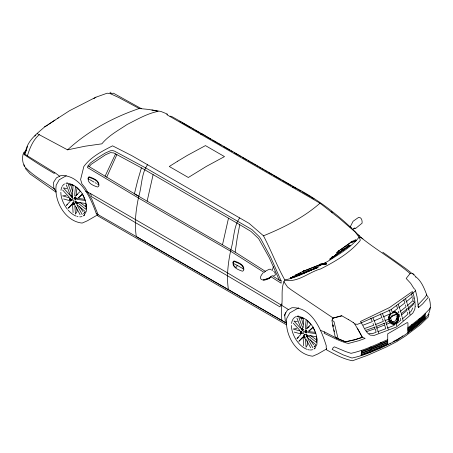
<?xml version="1.0" encoding="UTF-8"?>
<svg xmlns="http://www.w3.org/2000/svg" width="453" height="453" viewBox="0 0 453 453"><rect width="100%" height="100%" fill="white"/><g stroke="black" fill="none" stroke-linecap="round" stroke-linejoin="round"><path stroke-width="0.68" d="M290.594 278.278L317.921 267.48L317.695 267.213L290.537 277.91L290.588 278.284L317.757 267.349M387.575 339.699C375.611 344.727 363.765 350.554 351.018 353.323L345.73 351.602L334.433 346.845L333.3 347.479L332.168 349.433L343.142 354.863L351.975 358.034C367.91 354.659 382.666 347.236 397.162 340.056L397.694 339.75C408.3 332.587 419.484 325.503 427.677 315.515C430.814 310.52 431.018 304.037 429.189 298.504M86.064 206.392L86.064 204.631L86.166 206.613M316.658 339.524L316.568 336.67M330.056 259.314L350.022 245.232L349.739 245.073L329.982 258.952L330.044 259.326L350.022 245.232M281.766 305.367C282.859 297.077 280.605 287.513 284.846 280.028C299.994 276.545 313.68 268.861 327.321 261.658C338.527 254.422 350.684 247.808 359.059 237.179L360.565 237.151L362.904 238.895M233.335 263.414L233.68 265.22L234.331 266.177L235.871 267.468L236.664 267.123L237.112 265.305L233.335 263.414L233.601 261.896L234.263 261.54C237.717 262.955 243.584 264.609 243.414 269.201M355.548 240.736L355.362 241.109M361.171 355.752L361.466 350.345M369.778 352.559L369.812 352.026L361.2 355.214M370.65 352.196L370.684 351.664L379.965 347.723L379.931 348.261M418.725 324.444L418.759 323.906L411.93 329.269L411.902 329.801M419.353 323.94L419.382 323.402L424.908 318.431M424.88 318.969L425.174 313.561L429.246 309.371L430.327 307.53M370.084 347.162L370.027 348.181L361.409 351.369M370.956 346.8L370.899 347.825L380.186 343.884L380.243 342.864M380.792 347.887L380.82 347.355L388.306 344.042M411.262 330.299L411.29 329.761L407.966 332.332M419.031 319.042L418.974 320.067L412.151 325.43L412.213 324.405M419.659 318.538L419.597 319.563L425.118 314.586M381.103 342.491L381.041 343.516L387.513 340.724M390.084 343.657L390.112 343.125M397.162 340.056L397.19 339.524L393.062 341.624M397.694 339.75L397.728 339.212L400.56 337.355M411.573 324.903L411.511 325.922L407.751 328.827M397.445 339.909L397.474 339.376M37.197 133.612L67.588 149.852L85.153 146.2L101.851 143.833C108.624 135.526 118.307 130.402 127.095 124.524C137.117 119.462 147.015 113.584 158.131 111.342L148.827 109.439L139.196 108.51L118.85 97.576L110.283 93.646L107.185 93.199L95.911 97.197L69.541 110.702L45.011 126.585C36.716 133.958 27.378 140.424 25.391 152.276M389.37 316.834L389.467 316.421L389.376 316.806A5.091 3.918 -88.3 0 1 390.984 313.589L391.182 313.572A5.498 4.23 -88.3 0 0 389.365 318.148L389.682 320.214A5.498 4.23 -88.3 0 0 392.706 323.436A5.753 4.422 -88.3 0 0 395.786 323.165A5.753 4.422 -88.3 0 0 398.028 320.362A5.498 4.23 -88.3 0 0 398.283 315.248L397.949 314.393M396.081 314.586L396.115 314.223L392.819 315.594M396.205 315.282L396.115 314.223M265.452 271.398L235.169 252.162L237.219 237.978L239.756 224.699L141.415 167.848L113.709 152.933L110.521 152.616L105.668 154.683L91.093 164.394L89.247 166.676L88.046 165.9L90.413 162.972L97.973 157.582L105.339 153.023L110.413 150.77L112.78 150.623L114.422 151.092L145.447 167.791L251.953 229.586L259.552 236.97L261.245 239.637L270.662 257.287L281.07 280.684L281.149 283.21L270.435 276.432M396.743 313.793L397.581 314.382L396.743 313.725M77.14 187.735L76.28 192.791L76.308 194.926L76.738 195.385M273.708 271.273L274.931 272.519L275.345 274.829M147.542 164.733C141.16 173.748 142.004 186.064 138.765 196.313C135.968 209.422 134.201 223.238 136.313 236.574L286.743 323.283L285.214 320.209L284.648 314.727L287.327 310.22L291.891 307.74C312.1 306.8 321.347 329.897 326.358 346.109L326.109 346.924L326.664 349.897C334.852 354.41 343.187 358.991 352.474 360.764L366.692 355.645L373.482 352.711L386.517 346.896L396.8 341.585L405.871 335.724L420.469 324.597L428.204 317.043L428.974 314.206M147.14 201.149L153.108 174.665M222.525 244.677L228.499 218.187M284.761 315.747L285.475 312.581M320.447 330.356L324.444 331.902L324.082 333.244C332.015 336.953 339.812 341.505 348.402 343.453L358.991 340.656L365.124 338.402L362.304 337.247L357.326 328.08M70.815 195.713L71.387 195.101L71.914 195.39L72.361 197.151M70.555 198.561L70.572 199.416L71.274 200.073M71.687 195.169L71.704 196.024L72.406 196.676M71.229 200.543L70.781 198.782L69.836 198.612M72.667 203.323L72.882 202.746L73.862 202.921L74.326 204.745L73.267 204.592L72.723 203.255M75.374 197.287L75.702 198.584L76.398 198.708M74.213 204.762L74.196 203.595L73.239 202.706L72.82 202.831M76.047 199.275L76.03 198.108L75.073 197.219L74.654 197.344L74.671 198.505L75.725 199.382M77.191 203.975L77.169 202.814L76.738 202.214L75.798 202.044M300.492 331.658L300.509 332.864L301.5 333.787M301.624 328.266L301.641 329.473L302.632 330.396M301.149 331.692L301.16 332.547L301.862 333.204M302.281 328.3L302.61 329.591L303.306 329.722M301.749 333.057L301.636 333.419L300.945 333.295L300.611 332.004L301.307 332.128L302.276 333.34M301.823 333.674L301.806 332.513L300.849 331.624M302.955 330.282L302.938 329.121L301.981 328.232M303.476 335.877L303.431 337.128L304.382 338.017L304.92 337.876L304.456 336.052L303.414 335.962M304.133 335.911L304.144 336.766L305.158 337.326M305.968 330.418L306.296 331.715L306.987 331.839M304.807 337.893L304.784 336.732L303.833 335.843M306.636 332.406L306.619 331.239L305.667 330.35L305.243 330.475L305.265 331.636L306.319 332.513M307.78 337.106L307.763 335.945L307.332 335.345L306.387 335.175M272.089 270.769L273.386 266.749M59.626 176.228L55.759 173.289L27.395 155.838C29.813 148.029 32.973 140.039 39.309 134.62M319.835 264.444L320.112 264.931L325.707 264.025L326.024 263.42M141.415 167.848L137.701 180.521L134.428 193.742L138.765 196.313M27.395 155.838L24.722 154.065L27.576 146.466M24.722 154.065L25.226 152.723M88.046 165.9L87.406 167.514L138.431 198.001L230.571 251.194L264.484 272.661M391.182 313.572L390.52 313.533A5.906 4.541 -88.3 0 0 388.691 319.614A5.906 4.541 -88.3 0 0 392.236 324.11A6.166 4.745 -88.3 0 0 395.554 323.748L395.786 323.165L395.163 322.559A5.34 4.111 -88.3 0 1 392.309 322.734A5.091 3.918 -88.3 0 1 389.342 318.77L389.348 318.635M106.727 177.146L116.919 154.547M105.096 176.166L115.566 153.867M90.611 193.624L227.599 272.921L280.945 304.875L279.914 306.862L227.553 275.809L135.413 222.61L91.421 196.591L90.611 193.624L85.679 191.285M412.864 307.927L411.041 311.37L409.087 313.108M83.952 215.515L86.24 211.483C87.939 199.382 79.632 184.603 66.84 183.103M314.546 348.646L316.828 344.614C318.533 332.513 310.226 317.734 297.434 316.234M395.163 322.559A5.34 4.111 -88.3 0 0 397.19 319.914A5.091 3.918 -88.3 0 0 396.998 314.348A5.091 3.918 -88.3 0 0 392.989 312.428L393.278 311.941A5.906 4.541 -88.3 0 1 397.904 314.291L398.34 315.418L397.989 314.501M84.36 212.853L84.853 212.191M315.447 345.322L314.49 346.511L315.028 345.916M325.786 263.923L319.903 264.909M45.011 126.585L44.796 126.88L47.599 125.102M351.228 242.31L351.2 241.794L351.171 242.247M355.582 240.985L355.747 240.475L355.288 239.965L355.832 240.43L355.582 240.985L351.211 242.4M332.157 319.269L333.097 317.978L341.658 315.713L348.402 319.563M332.321 319.433L333.261 318.142L341.828 315.877M263.097 272.831C255.084 281.964 267.831 281.59 271.37 276.285M95.911 97.197L93.93 98.533M382.768 252.213L406.369 268.991L411.794 273.295L410.09 273.521L406.171 278.47L410.695 283.335L413.974 288.561M239.682 217.927C233.301 226.942 234.144 239.263 230.9 249.512C228.108 262.615 226.341 276.432 228.454 289.767M84.439 212.785L83.46 213.771M72.537 204.19L68.273 208.165L72.101 203.924L72.531 204.377L73.097 212.627M303.131 337.321L298.867 341.296L302.689 337.055L303.119 337.508L303.691 345.758M77.44 194.631L77.791 194.258M308.034 327.762L309.337 326.607M34.836 136.115L35.781 135.113M418.057 304.858L425.01 297.417L426.737 294.795C424.172 288.318 421.63 281.358 415.967 276.891M338.799 250.985L339.456 250.724A2.237 1.636 60 0 1 338.889 251.121L338.584 251.109L351.33 242.038L338.584 251.109L338.889 251.121M425.174 313.561L421.188 317.304L407.813 327.808M425.09 315.141L419.569 320.112L419.506 321.217L425.027 316.245M424.999 316.794L419.472 321.766L419.416 322.853L424.937 317.881M408.187 309.359L413.255 304.693L413.221 303.312M67.588 149.852C87.961 131.019 113.023 117.44 139.196 108.51M407.309 305.684L413.034 300.503L412.66 298.618M314.563 346.443L314.054 346.902M54.847 172.746L54.117 173.397L40.158 165.062L24.439 154.807L23.901 154.23L24.558 152.661L26.019 151.444M82.876 193.969L78.612 197.984L78.856 198.584L84.62 199.224M313.47 327.1L309.206 331.115L309.45 331.715L315.214 332.355M85.226 211.557L77.406 205.028L77.101 205.26L82.197 214.546M315.82 344.688L307.995 338.159L307.695 338.391L312.791 347.678M414.597 288.776L415.554 290.747L413.051 292.955L390.78 309.773L361.239 322.87L357.36 324.342L354.778 323.963L362.474 337.411L354.784 339.852L345.633 341.885L336.33 338.085L336.001 337.066M417.819 305.894L418.481 307.598L422.7 303.872L428.351 297.293L426.341 294.761M354.184 228.725L355.084 227.984M402.672 318.669L407.881 314.178L407.428 312.259M406.182 301.913L412.258 296.692L411.488 293.64M353.442 229.025L354.512 228.284L355.537 228.522L362.089 223.187C362.298 220.815 361.771 217.321 358.657 217.355L353.102 221.251L350.107 227.123L351.205 227.729L351.641 228.51M26.387 150.311L23.698 152.582C21.818 156.851 22.373 161.964 24.286 166.143C32.622 175.702 44.473 181.636 54.581 189.15L56.144 191.415M263.493 235.815C271.058 250.328 276.868 265.758 284.846 280.028C297.593 283.119 308.974 271.987 320.639 268.929C334.999 261.647 349.79 253.04 360.186 240.577L360.084 239.19L359.059 237.179L355.22 232.072L339.037 218.091L319.988 203.199C303.544 217.712 283.646 227.548 263.493 235.815L249.071 223.352L131.806 155.645L112.571 145.838C102.055 151.194 91.025 156.812 83.828 166.511L80.606 179.496L81.902 183.816L85.198 187.887L91.931 199.456L98.075 214.609M401.641 314.903L406.953 310.464L406.5 308.657M396.262 323.957L400.882 320.18L400.361 318.193M400.124 311.556L406.024 306.777L405.492 304.926M407.677 308.465L401.245 313.663L402.054 316.726M396.154 319.354L399.835 316.392L399.348 314.495M319.824 264.41C320.577 263.827 319.535 264.699 320.26 264.841M396.154 314.659L398.85 312.564L398.47 311.273M336.732 252.638L337.995 251.658M336.822 252.61L338.074 251.636M407.723 329.382L411.483 326.471L411.415 327.587L408.193 330.067M407.655 331.007L411.386 328.125L411.324 329.212L408.425 331.449M398.912 307.576L404.897 302.955L403.787 299.88M353.646 228.856L354.716 228.035M394.705 323.844L394.727 323.974A2.724 1.065 -42.1 0 0 395.01 323.821L395.628 323.34L394.71 323.838M396.624 317.915A2.061 1.585 -88.3 0 1 396.72 318.776A1.682 1.291 -88.3 0 1 396.375 319.416L394.733 321.358L392.536 321.636A1.682 1.291 -88.3 0 1 391.947 321.528A2.061 1.585 -88.3 0 1 391.528 320.854L390.713 318.719L389.823 317.859L392.519 315.82M392.122 312.666L397.626 308.544L396.488 305.396M389.823 317.859L393.164 315.741L396.29 314.427M85.974 203.539L78.114 202.372L78.075 202.882L79.824 204.513L85.894 209.32L86.251 207.083L79.949 202.389M302.423 318.584L302.881 318.261M330.067 259.076L350.061 245.294M48.737 124.326L54.977 120.068M67.367 204.688L66.331 205.385L70.226 201.325L69.983 200.724L63.647 198.969M298.431 337.508L296.925 338.516L300.815 334.456L300.577 333.855L294.24 332.1M401.698 336.613L402.83 335.871M57.248 118.516L58.431 117.786M66.28 175.696L59.258 179.75L56.206 185.135C53.833 200.945 65.226 221.409 82.135 223.074L87.321 220.815L97.854 214.739M351.409 242.417L355.667 240.934M355.039 240.35L355.837 240.232M355.243 240.99L356.245 240.781L355.973 240.124M303.787 271.307L303.827 270.962L303.787 271.307A2.237 1.982 60 0 1 303.012 271.613L303.012 271.613M339.303 250.486L339.456 250.724M320.356 264.45L303.68 271.047M330.288 259.184L329.982 258.952M325.577 263.21L325.328 263.125M320.158 264.218L325.537 263.006M325.764 263.408C324.314 263.097 328.414 263.544 325.401 263.187M325.548 263.923L326.522 263.963L325.548 263.923L325.492 263.255M298.629 307.814L289.852 312.881L286.8 318.266C284.427 334.076 295.815 354.54 312.729 356.205L317.915 353.946L326.692 348.884M303.827 270.962L302.944 271.466L320.401 264.558M296.896 274.365L295.226 275.26L298.601 273.476M264.614 271.596L268.912 269.422L270.175 269.127L271.438 269.965M80.3 191.262L75.249 196.24L74.819 195.787L74.79 193.652L75.464 186.749L76.274 187.321M82.27 194.06L77.123 198.839L77.367 199.439L85.124 200.441L85.119 199.875M310.888 324.393L305.843 329.376L305.413 328.918L305.384 326.783L306.149 319.846M298.584 273.516L300.328 272.666M351.115 241.84L355.186 239.988M383.498 316.789L390.571 313.657L389.008 309.818M300.311 272.706L303.85 271.171M396.035 323.21L396.199 323.131A2.724 0.849 -48.7 0 0 396.426 322.995L396.675 322.751L395.939 323.255M387.485 341.273L381.013 344.065L380.945 345.18L387.417 342.377M387.389 342.927L380.916 345.718L380.854 346.8L387.321 344.008M373.963 320.905L381.919 317.491L380.333 313.855M270.588 277.468L265.277 279.682L263.448 279.982L270.277 277.536M391.692 320.203L386.007 322.61L387.009 325.588M384.942 320.69L390.65 318.283M302.06 271.936L303.827 271.211M385.05 323.006L376.454 326.488L377.428 329.314M275.169 275.141L273.635 275.622M392.989 312.428L393.561 312.202A5.498 4.23 -88.3 0 1 397.349 313.538L397.915 314.297A5.906 4.541 -88.3 0 1 398.011 320.781A6.166 4.745 -88.3 0 1 395.554 323.748M375.367 324.586L383.357 321.358L382.451 318.878M386.154 324.399L393.051 321.624M290.537 277.91L317.893 267.412M290.56 278.216L317.921 267.48M387.445 328.051L394.235 325.373L393.838 324.048M363.261 325.101L372.315 321.607L370.701 318.085M376.568 328.125L384.557 325.039L383.968 323.216M320.005 264.309L319.756 264.711M325.441 264.178L325.82 263.98M71.387 184.739L73.143 185.356M303.736 318.487L303.125 327.644L302.672 327.502L301.568 325.175L298.867 317.547L301.432 318.402M377.791 331.675L385.843 328.68L384.784 325.497M364.993 328.38L373.725 325.243L373.046 323.482M366.16 330.243L375.429 326.902M62.712 190.084L69.275 197.281L69.235 197.791L62.605 195.883L66.115 195.373M293.306 323.216L299.869 330.413L299.829 330.922L293.199 329.02L296.709 328.504M361.381 351.919L369.993 348.731L369.931 349.835L361.318 353.023M361.29 353.578L369.903 350.384L369.841 351.471L361.228 354.665M366.59 331.636L374.914 328.742L374.337 327.032M362.304 337.247L354.62 339.688L345.463 341.721L336.16 337.921L324.444 331.902M75.628 199.394L76.319 198.748L75.153 197.129L74.558 197.763L75.181 199.082M76.823 201.902L76.529 202.848L77.231 203.499M74.564 204.195L73.867 204.071L73.426 203.137L73.85 202.689L74.235 202.904M306.217 332.525L306.913 331.879L305.741 330.26L305.146 330.894L305.775 332.213M307.417 335.033L307.123 335.979L307.825 336.63M351.488 242.366L351.149 242.355M319.948 264.337L325.203 263.136M110.283 93.646L113.437 93.193L141.359 108.663M393.227 324.144C395.497 323.55 392.117 323.991 393.215 324.144M389.756 315.011L389.563 316.024L389.761 315.016M170.039 116.127L171.783 116.563L180.707 121.563L295.316 187.655C319.693 200.294 341.828 217.502 360.645 237.31M200.622 134.088L201.896 133.946L203.176 134.462L205.498 136.127M292.757 187.282L294.037 187.14L296.443 188.629L294.648 187.593M109.949 92.333L110.996 92.236M325.356 263.051L325.99 263.584M320.112 264.931L320.396 264.801L320.011 264.478M313.091 327.191L308.77 330.849L307.717 331.97L307.961 332.57L315.718 333.572L315.713 333.006M326.353 263.267L326.449 263.94M302.077 318.368L302.746 318.414L301.664 318.289M368.974 333.266L372.655 333.533L376.149 332.275L375.543 330.447M390.52 313.533L390.984 313.589M70.838 185.271L68.278 184.416L70.974 192.044L72.078 194.371L72.531 194.513L73.052 185.39M69.807 184.422L70.679 184.513M300.492 317.525L302.881 318.108M300.401 317.553L301.183 317.678M151.885 109.915L160.934 111.461L167.236 114.02L167.553 114.298L166.687 114.598L319.988 203.199M316.488 336.726L308.703 335.503L308.669 336.018L310.418 337.644L316.488 342.451L316.845 340.214L310.543 335.52M89.354 179.405L88.471 179.212L88.697 177.723L89.343 177.372C92.803 178.81 98.601 180.441 98.544 185.005L98.76 184.807L97.582 184.133M70.589 184.547L72.293 184.977M302.377 318.402L303.114 318.584M390.543 322.576L390.35 322.174A1.767 1.535 1.7 0 0 390.027 322.043L390.531 322.576M271.936 275.515L279.348 280.203L281.07 280.684M301.981 317.876L302.791 318.142M358.448 235.028L359.439 235.441M325.611 263.063L325.911 263.323M75.679 197.197L76.07 197.412M72.044 197.265L71.053 196.342M70.911 200.656L69.853 199.779L69.683 199.105L70.334 198.397L71.506 200.022L71.342 200.532L70.283 200.373M76.868 204.088L75.702 202.468M73.89 204.875L72.899 203.952M307.462 337.219L306.29 335.599M304.439 335.82L304.829 336.035M304.484 338.006L303.317 336.386M179.881 121.438L181.013 122.078M182.185 122.746L191.262 127.939M192.468 128.635L193.68 129.326M194.886 130.022L199.122 132.446M89.943 179.745L94.054 182.106M95.232 182.78L96.41 183.454M237.112 265.305L243.001 268.686M136.313 236.574L96.24 213.595L97.978 215.979L286.602 324.869M286.704 323.306L136.274 236.596M206.698 136.817L210.883 139.235M212.678 140.271L216.358 142.395M217.582 143.103L221.262 145.226M223.097 146.285L229.841 150.181M231.064 150.889L232.293 151.596M234.133 152.655L238.42 155.136M239.648 155.843L240.871 156.551M242.712 157.61L247.004 160.09M248.227 160.798L249.45 161.506M250.679 162.208L252.519 163.273M253.742 163.98L255.583 165.039M256.806 165.747L258.034 166.455M259.258 167.163L261.098 168.227M262.321 168.935L263.55 169.643M264.773 170.351L266.613 171.41M267.842 172.117L272.128 174.598M273.357 175.305L280.713 179.552M281.936 180.26L291.058 185.52M292.253 186.211L293.448 186.902M297.598 189.303L298.754 189.971M200.939 133.482L203.182 134.784M299.331 190.305L301.126 191.347M302.321 192.038L310.696 196.908M280.945 304.875L288.504 309.58M239.756 224.699L250.956 231.398L258.635 238.669L269.292 257.78L279.348 280.203M89.247 166.676L137.633 195.662L235.169 252.162M348.238 319.399L353.334 322.61M311.262 197.265L314.093 199.077M412.898 297.678L413.883 298.329M55.985 192.134L30.13 173.98L25.249 168.363M413.159 301.234L414.637 302.253L408.436 307.842L409.161 310.775M333.097 317.978L291.387 289.937L287.587 287.094L283.737 281.506M375.135 329.229L376.12 329.994M331.109 211.551L332.729 212.825M410.09 273.521C394.444 260.232 376.42 250.062 360.565 237.151M393.278 311.941L393.561 312.202M390.31 317.876L390.848 318.38M353.17 322.44L354.942 324.127M308.538 321.924L310.079 323.533M77.944 188.793L79.485 190.402M391.126 322.377L391.477 322.683L391.233 322.366A2.163 0.736 49.4 0 0 391.001 322.117L390.713 321.794L391.12 322.372M297.372 321.715L293.986 321.035L300.537 328.266L300.843 328.04L296.896 318.068M66.778 188.584L63.392 187.904L69.943 195.135L70.249 194.903L66.302 184.937M307.332 328.516L306.902 328.057L306.868 325.922L307.734 320.469M310.282 339.852L313.618 344.812M79.688 206.721L83.024 211.681M415.826 277.174L414.393 274.926L412.519 273.312L413.555 274.982M54.581 189.15L53.76 187.769L53.59 182.304L56.404 177.904L60.945 175.543C80.6 174.784 90.747 197.978 96.279 213.573M310.656 347.779L305.866 338.923L305.413 338.787L306.069 347.258L307.723 344.456L307.06 340.724M80.062 214.648L75.272 205.792L74.819 205.651L75.481 214.122L77.129 211.325L76.472 207.593M313.419 328.266L314.954 331.415M82.825 195.135L84.36 198.284M372.966 317.898L374.829 322.196M317.746 267.581L317.695 267.213M382.457 313.68L384.331 318.108M391.228 309.456L393.051 314.116M375.112 322.853L376.233 325.837M384.637 318.821L385.786 321.964M398.244 304.473L399.846 309.025M405.611 298.895L407.151 303.368M387.23 326.251L388.306 329.444M377.649 329.994L378.651 333.057M391.29 315.792L391.709 317.1M355.747 240.254L355.956 240.894M355.26 240.22L355.463 240.866M395.922 323.295L396.715 325.95M400.107 309.756L401.069 312.995M396.199 316.421L396.415 317.168M407.383 304.054L408.266 307.157M402.236 317.423L403.108 320.718M301.602 318.759L303.057 324.32M71.013 185.628L72.463 191.189M333.98 329.863L334.484 331.822M69.739 199.037L69.915 199.733M415.554 290.747L417.049 296.823L418.481 307.598M409.325 311.488L410.078 314.693M333.034 324.767L333.21 326.098M332.955 325.265L333.136 326.596M281.806 320.418L281.426 312.864L281.76 303.912M24.162 164.75L24.286 166.143M316.721 337.706L316.834 339.682M316.579 336.845L316.76 339.744M86.127 204.575L86.246 206.551M407.949 333.357L407.949 322.989L407.207 322.564L387.728 333.81L387.728 344.178M330.956 258.272A5.702 4.179 60 0 1 333.731 256.324M341.766 250.679A5.702 4.179 60 0 1 344.54 248.731M346.262 247.519A5.702 4.179 60 0 1 349.036 245.571M335.452 255.113A5.702 4.179 60 0 1 338.227 253.165M339.24 250.849A2.237 1.636 60 0 1 338.668 251.251M312.644 349.654A18.562 10.719 60 0 1 310.316 349.988M309.478 349.931A18.562 10.719 60 0 1 307.734 349.58M306.84 349.286A18.562 10.719 60 0 1 291.438 325.464M291.562 323.431A18.562 10.719 60 0 1 296.483 316.437M297.219 316.245A18.562 10.719 60 0 1 298.804 316.098M315.18 348.08A18.562 10.719 60 0 1 314.003 349.02M304.682 334.79A2.288 1.319 60 0 1 303.329 331.183M306.33 333.906A2.288 1.319 60 0 1 306.098 334.705M305.356 334.654A1.874 1.082 60 0 1 304.688 334.461M304.088 331.726A1.444 0.832 60 0 1 304.235 331.738M304.546 331.851A1.444 0.832 60 0 1 304.705 331.958M305.011 332.242A1.444 0.832 60 0 1 305.152 332.417M305.481 334.088A1.444 0.832 60 0 1 305.401 334.201M291.874 277.389A5.702 5.051 60 0 1 295.684 275.883M306.732 271.528A5.702 5.051 60 0 1 310.548 270.028M312.915 269.093A5.702 5.051 60 0 1 316.726 267.593M298.051 274.948A5.702 5.051 60 0 1 301.868 273.448M303.94 271.222A2.237 1.982 60 0 1 303.159 271.528M82.05 216.517A18.562 10.719 60 0 1 79.722 216.857M78.024 216.67A18.562 10.719 60 0 1 77.146 216.449M76.246 216.155A18.562 10.719 60 0 1 68.216 210.209M67.406 209.246A18.562 10.719 60 0 1 60.844 192.332M60.974 190.3A18.562 10.719 60 0 1 61.976 186.829M62.378 186.109A18.562 10.719 60 0 1 64.524 183.935M65.889 183.306A18.562 10.719 60 0 1 67.406 183.001M84.586 214.949A18.562 10.719 60 0 1 83.409 215.888M74.088 201.659A2.288 1.319 60 0 1 72.735 198.052M75.736 200.775A2.288 1.319 60 0 1 75.504 201.574M73.159 200.147A1.444 0.832 60 0 1 73.075 199.943M73.494 198.595A1.444 0.832 60 0 1 73.641 198.607M74.422 199.11A1.444 0.832 60 0 1 74.558 199.28M74.887 200.956A1.444 0.832 60 0 1 74.807 201.07M397.864 317.763L397.904 318.131A2.163 2.129 -25.7 0 0 398.011 318.453L398.244 318.776L397.864 317.763M396.613 321.387L396.449 322.032L396.392 321.607A2.027 1.767 7.3 0 1 396.46 321.387L396.613 321.387M391.381 323.555L391.975 323.714A2.412 1.591 -23 0 0 392.372 323.714L391.381 323.55M398.634 317.938L398.646 316.913L398.634 317.938M88.075 178.556C87.622 183.505 93.788 185.815 97.542 187.01L98.437 186.568L98.986 185.509C99.428 180.317 93.154 178.261 89.241 176.783L88.341 177.265L88.075 178.556M232.95 262.751C232.519 267.678 238.68 269.999 242.423 271.2L243.306 270.764L243.844 269.711C244.433 264.49 238.085 262.395 234.167 260.945L233.25 261.443L232.95 262.751M370.775 350.027L370.713 351.115L379.993 347.174L380.056 346.086L370.775 350.027M370.82 349.212L380.09 345.537L380.152 344.433L370.865 348.374L370.82 349.212M397.683 320.005L397.592 320.458L397.468 319.96A2.101 2.016 -8.8 0 1 397.485 319.705L397.683 320.005M418.849 322.27L418.787 323.357L411.964 328.714L412.026 327.632L418.849 322.27M418.895 321.46L412.06 327.077L412.122 325.979L418.94 320.616L418.895 321.46M388.85 317.021L389.184 317.734A1.648 1.563 -79.9 0 0 389.172 317.174L388.85 317.021M388.804 319.456L389.523 320.514L388.827 319.422M398.442 319.478L398.215 320.112A2.412 0.323 -71.2 0 1 398.074 320.418L398.442 319.473M397.723 321.285L397.105 322.106L397.717 321.279M415.18 306.63L414.733 309.444L412.802 313.125L396.488 326.998L374.189 335.418L370.26 335.124C365.146 332.275 363.623 326.064 360.475 321.488L389.608 307.496L412.304 291.568C414.404 296.222 415.158 301.534 415.18 306.63M397.774 315.741L397.768 315.877A1.24 1.178 29.1 0 0 397.853 316.149L398.414 316.817L397.774 315.741M390.361 314.388L390.848 313.838L390.361 314.388M71.03 195.135L70.985 196.387L71.942 197.276L72.48 197.134L72.01 195.311L71.03 195.135M70.022 198.867L70.034 199.728L71.047 200.288L71.03 199.433L70.022 198.867M71.155 195.475L71.483 196.772L72.18 196.896L71.846 195.6L71.155 195.475M73.001 203.086L73.018 203.941L74.026 204.507L73.697 203.21L73.001 203.086M74.836 197.599L75.164 198.89L75.861 199.02L75.849 198.159L74.836 197.599M75.861 201.959L75.64 202.536L76.246 203.805L77.304 203.958L77.287 202.751L76.297 201.828L75.861 201.959M75.979 202.298L76.308 203.595L77.004 203.72L76.993 202.865L75.979 202.298M300.43 331.749L300.877 333.504L301.936 333.663L301.471 331.834L300.43 331.749M301.562 328.351L302.009 330.112L303.068 330.271L302.604 328.442L301.562 328.351M301.743 328.606L302.077 329.903L302.768 330.027L302.44 328.731L301.743 328.606M303.595 336.217L303.606 337.072L304.62 337.638L304.291 336.341L303.595 336.217M305.43 330.73L305.758 332.026L306.455 332.151L306.443 331.29L305.43 330.73M306.449 335.09L306.234 335.667L306.834 336.936L307.898 337.094L307.876 335.883L306.885 334.96L306.449 335.09M306.573 335.43L306.902 336.726L307.598 336.851L307.581 335.996L306.573 335.43M393.544 322.989L394.342 323.244L393.912 323.04A2.027 1.155 31.6 0 0 393.68 322.989L393.561 322.983M393.476 312.31L394.461 312.14L393.476 312.31M396.335 313L395.667 312.876L396.335 313M392.791 323.227L392.151 322.785A2.101 0.872 43.3 0 1 392.355 322.91L392.796 323.227M177.786 161.138L169.275 166.494L188.323 177.491L206.409 166.381L224.495 156.602L205.452 145.606L187.366 155.385L177.786 161.138M394.925 311.953L395.905 312.383L394.976 311.953M396.403 312.581L397.151 313.3L396.403 312.581M338.057 338.555L335.367 337.411L333.006 327.043L331.907 320.112L334.003 321.602L338.057 338.555M390.322 321.488L389.79 320.356L390.322 321.488"/></g></svg>
